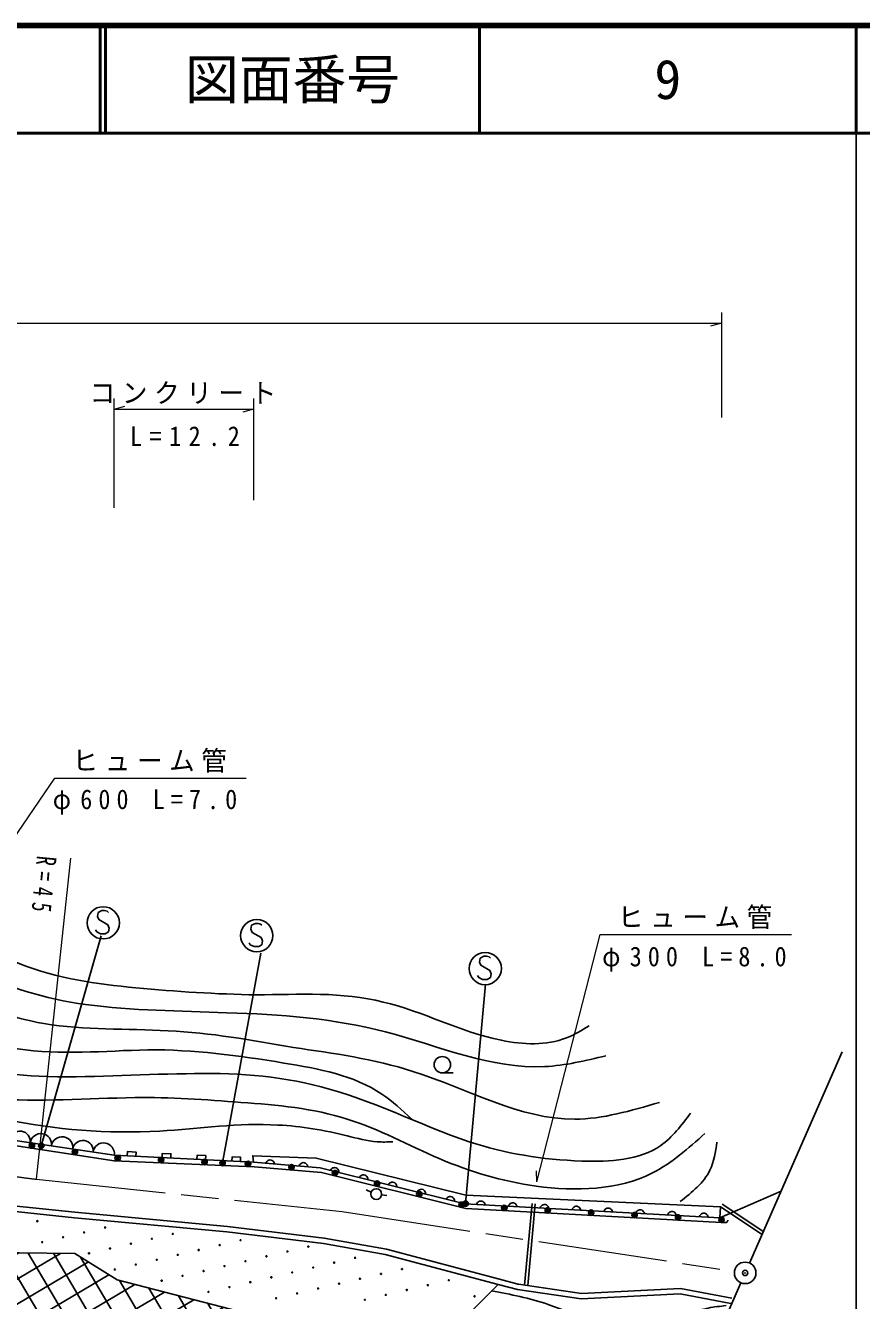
# Model space of a CAD drawing. Units: millimetres, scale not verified. Extents: x 40000 to 680000, y 20000 to 380000.
# Drawn here: x 501800 to 579500, y 261542 to 380000 of the extents above; entities that cross this region are included whole.
import ezdxf
from ezdxf.enums import TextEntityAlignment as Align

# ---------------------------------------------------------------- set-up
doc = ezdxf.new("R2010")
doc.units = ezdxf.units.MM
doc.header["$LTSCALE"] = 1000
doc.header["$PDMODE"] = 32
doc.header["$PDSIZE"] = 500
doc.linetypes.add('CHAIN', pattern=[18.5, 12, -1.5, 3.5, -1.5])
for name, color, linetype, lineweight in [('M-BGD', 7, 'Continuous', 25), ('M-BMK', 2, 'CHAIN', 13), ('M-BMK-SRVR', 3, 'Continuous', 25), ('M-STR-HTXT', 7, 'Continuous', 13), ('M-STR-STRC', 7, 'Continuous', 25), ('M-TTL', 2, 'Continuous', 140), ('M-TTL-BAND', 7, 'Continuous', 25), ('M-TTL-LINE', 7, 'Continuous', 50)]:
    doc.layers.add(name, color=color, linetype=linetype, lineweight=lineweight)
doc.layers.add('M-OTRS', color=6, linetype='Continuous')
doc.layers.add('M-TTL-TXT', color=7, linetype='Continuous')
doc.styles.add('ＭＳ ゴシック', font='')
doc.styles.get('ＭＳ ゴシック').set_extended_font_data('MS Gothic')

msp = doc.modelspace()

# ---------------------------------------------------------------- hatches: boundary and pattern name
at = {"layer": 'M-BGD'}
h = msp.add_hatch(dxfattribs=at)
h.set_pattern_fill('USER', color=256, style=0, pattern_type=2)
h.set_pattern_definition([(30.5124, (91506, 690786), (-1015.45, 1723.0384), []), (120.5124, (91506, 690786), (-1723.0384, -1015.45), [])])
h.paths.add_polyline_path([(543076, 260357), (535148, 259326), (521807, 260486), (510332, 263451), (506400, 265900), (496023, 266029), (493574, 263966), (487644, 264869), (481264, 268156), (490803, 261517), (498859, 260421), (506852, 258359), (537660, 256167), (540625, 257199)])

# ---------------------------------------------------------------- linework, layer by layer
for p, q in [((540541, 282686), (541541, 282686)), ((498377, 276762), (510039, 275035)), ((498924, 276206), (510043, 274531)), ((510039, 275035), (522996, 274387)), ((510043, 274531), (523063, 273951)), ((523063, 273951), (529315, 273435)), ((529315, 273435), (542721, 270083)), ((533939, 271620), (533476, 271809)), ((534896, 271358), (535391, 271286)), ((548175, 262952), (548879, 270548)), ((548474, 262925), (549178, 270520)), ((566395, 270238), (570256, 267685)), ((566561, 270488), (570421, 267935)), ((542721, 270083), (566473, 268794)), ((566473, 268794), (566772, 268778)), ((543076, 260357), (545719, 263039))]:
    msp.add_line(p, q, dxfattribs=at)
for points in [[(482371, 275525), (488019, 272999), (493159, 271138), (499390, 269965), (506348, 269237), (520511, 267935), (529493, 266842), (535240, 265831), (545719, 263039), (547539, 262554)], [(482576, 275981), (488206, 273463), (493291, 271622), (499462, 270460), (506397, 269734), (520564, 268432), (529566, 267337), (535348, 266320), (545847, 263522), (547668, 263037)], [(512058, 274934), (512078, 275333), (511279, 275373), (511259, 274974)], [(515297, 274772), (515317, 275171), (514518, 275211), (514498, 274812)], [(518537, 274610), (518557, 275009), (517758, 275049), (517738, 274650)], [(521776, 274448), (521796, 274847), (520997, 274887), (520977, 274488)], [(572022, 271713), (566323, 269230), (566395, 270238), (542712, 271318), (528818, 274773), (522915, 274989), (522996, 274387)], [(522996, 274387), (529187, 273883), (542640, 270526), (566323, 269230)], [(524943, 274228), (524919, 274327), (524877, 274410), (524804, 274497), (524728, 274551), (524635, 274591), (524507, 274601), (524409, 274577), (524326, 274535), (524239, 274462), (524185, 274386), (524145, 274293)], [(528038, 273976), (528014, 274075), (527973, 274158), (527899, 274245), (527824, 274299), (527730, 274339), (527603, 274349), (527505, 274325), (527421, 274283), (527335, 274210), (527280, 274134), (527241, 274041)], [(530921, 273450), (530913, 273551), (530886, 273640), (530827, 273737), (530761, 273803), (530676, 273858), (530552, 273889), (530451, 273881), (530362, 273854), (530265, 273795), (530199, 273729), (530144, 273644)], [(533611, 272779), (533603, 272880), (533576, 272969), (533518, 273066), (533452, 273132), (533366, 273186), (533242, 273217), (533141, 273209), (533052, 273182), (532955, 273124), (532889, 273058), (532835, 272973)], [(536302, 272107), (536294, 272208), (536267, 272298), (536208, 272395), (536142, 272461), (536057, 272515), (535933, 272546), (535832, 272538), (535743, 272511), (535646, 272453), (535580, 272387), (535525, 272301)], [(538992, 271436), (538984, 271537), (538957, 271626), (538899, 271723), (538833, 271789), (538747, 271843), (538623, 271874), (538522, 271867), (538433, 271839), (538336, 271781), (538270, 271715), (538216, 271630)], [(541683, 270765), (541675, 270866), (541648, 270955), (541589, 271052), (541523, 271118), (541438, 271172), (541314, 271203), (541213, 271195), (541124, 271168), (541027, 271110), (540961, 271044), (540906, 270958)], [(544519, 270423), (544493, 270521), (544449, 270603), (544374, 270687), (544296, 270740), (544202, 270777), (544074, 270784), (543977, 270757), (543894, 270714), (543810, 270638), (543758, 270561), (543721, 270467)], [(547480, 270261), (547453, 270359), (547410, 270441), (547334, 270525), (547257, 270578), (547163, 270615), (547035, 270622), (546937, 270595), (546855, 270552), (546770, 270476), (546718, 270399), (546681, 270305)], [(550440, 270099), (550414, 270197), (550370, 270279), (550294, 270363), (550217, 270416), (550123, 270453), (549995, 270460), (549898, 270433), (549815, 270390), (549731, 270314), (549679, 270237), (549641, 270143)], [(553401, 269937), (553374, 270035), (553330, 270117), (553255, 270201), (553178, 270254), (553084, 270291), (552956, 270298), (552858, 270271), (552776, 270228), (552691, 270152), (552639, 270075), (552602, 269981)], [(556361, 269775), (556334, 269873), (556291, 269955), (556215, 270039), (556138, 270092), (556044, 270129), (555916, 270136), (555819, 270109), (555736, 270066), (555652, 269990), (555600, 269913), (555562, 269819)], [(559322, 269613), (559295, 269711), (559251, 269793), (559176, 269877), (559099, 269930), (559004, 269967), (558877, 269974), (558779, 269947), (558697, 269904), (558612, 269828), (558560, 269751), (558523, 269657)], [(562282, 269451), (562255, 269549), (562212, 269631), (562136, 269715), (562059, 269768), (561965, 269805), (561837, 269812), (561739, 269785), (561657, 269742), (561573, 269666), (561520, 269589), (561483, 269495)], [(565242, 269289), (565216, 269387), (565172, 269469), (565097, 269553), (565019, 269606), (564925, 269643), (564798, 269650), (564700, 269623), (564617, 269580), (564533, 269504), (564481, 269427), (564444, 269333)], [(567085, 269011), (567083, 268971), (567060, 268913), (567027, 268864), (566975, 268817), (566923, 268790), (566852, 268774), (566772, 268778)], [(547610, 263049), (553472, 262206), (562667, 262651), (567458, 261750)], [(547539, 262554), (553448, 261704), (562632, 262149), (567366, 261259)]]:
    msp.add_lwpolyline(points, dxfattribs=at)
msp.add_lwpolyline([(543076, 260357), (535148, 259326), (521807, 260486), (510332, 263451), (506400, 265900), (496023, 266029), (493574, 263966), (487644, 264869), (481264, 268156), (490803, 261517), (498859, 260421), (506852, 258359), (537660, 256167), (540625, 257199)], close=True, dxfattribs=at)
for centre, radius in [((540541, 283446), 760), ((502392, 275937), 250), ((502392, 275937), 150), ((502392, 275937), 50), ((506390, 275334), 250), ((506390, 275334), 150), ((506390, 275334), 50), ((510365, 274767), 250), ((510365, 274767), 150), ((514404, 274587), 250), ((510365, 274767), 50), ((514404, 274587), 150), ((514404, 274587), 50), ((518443, 274407), 250), ((518443, 274407), 150), ((518443, 274407), 50), ((522481, 274227), 250), ((522481, 274227), 150), ((522481, 274227), 50), ((526522, 273916), 250), ((526522, 273916), 150), ((526522, 273916), 50), ((530559, 273382), 250), ((530559, 273382), 150), ((530559, 273382), 50), ((534481, 272401), 250), ((534481, 272401), 150), ((534402, 271431), 500), ((534481, 272401), 50), ((538403, 271421), 250), ((538403, 271421), 150), ((538403, 271421), 50), ((542325, 270440), 250), ((542325, 270440), 150), ((542325, 270440), 50), ((546302, 270139), 250), ((546302, 270139), 150), ((546302, 270139), 50), ((550339, 269920), 250), ((502904, 268911), 50), ((550339, 269920), 150), ((550339, 269920), 50), ((554375, 269701), 250), ((554375, 269701), 150), ((554375, 269701), 50), ((558412, 269482), 250), ((558412, 269482), 150), ((558412, 269482), 50), ((562449, 269263), 250), ((562449, 269263), 150), ((562449, 269263), 50), ((566486, 269044), 250), ((566486, 269044), 150), ((566486, 269044), 50), ((507252, 267868), 50), ((509201, 268321), 50), ((515498, 267731), 50), ((503356, 266963), 50), ((505304, 267416), 50), ((511601, 266825), 50), ((513549, 267278), 50), ((519846, 266688), 50), ((521794, 267140), 50), ((528091, 266550), 50), ((507705, 265920), 50), ((509653, 266373), 50), ((514002, 265330), 50), ((515950, 265782), 50), ((517898, 266235), 50), ((524195, 265645), 50), ((526143, 266097), 50), ((532440, 265507), 50), ((510106, 264425), 50), ((512054, 264877), 50), ((518351, 264287), 50), ((520299, 264739), 50), ((522247, 265192), 50), ((526596, 264149), 50), ((528544, 264602), 50), ((530492, 265054), 50), ((536789, 264464), 50), ((514455, 263382), 50), ((516403, 263834), 50), ((522700, 263244), 50), ((524648, 263697), 50), ((530945, 263106), 50), ((532893, 263559), 50), ((534841, 264011), 50), ((539190, 262968), 50), ((541138, 263421), 50), ((518803, 262339), 50), ((520752, 262791), 50), ((525100, 261748), 50), ((527048, 262201), 50), ((528997, 262654), 50), ((535294, 262063), 50), ((537242, 262516), 50), ((543539, 261926), 50), ((533345, 261611), 50)]:
    msp.add_circle(centre, radius, dxfattribs=at)
for centre, radius in [((501295, 276330), 950), ((503224, 276044), 1000), ((505202, 275751), 1000), ((507131, 275465), 950), ((509060, 275180), 1000)]:
    msp.add_arc(centre, radius, 351.57303, 171.57303, dxfattribs=at)
for points, knots in [([(441177, 339822), (444201, 337479), (447225, 335135), (450170, 332605), (452479, 330623), (454740, 328526), (456277, 325943), (457975, 323091), (458792, 319647), (460607, 316950), (462958, 313433), (466990, 311184), (470267, 308290), (472822, 306024), (475018, 303443), (476929, 300628), (479013, 297710), (480733, 294545), (483036, 291746), (485422, 288844), (488448, 286375), (491850, 284828), (495316, 283211), (499208, 282551), (503064, 282385), (507673, 282180), (512164, 282581), (516721, 282607), (520964, 282721), (525232, 282489), (529267, 281386), (533967, 280209), (538337, 277899), (543035, 276279), (546374, 275202), (549803, 274619), (553514, 274502), (556122, 274420), (558869, 274568), (560842, 275946), (561922, 276699), (562770, 277821), (563618, 278943)], [0, 0, 0, 0, 1, 1, 1, 2, 2, 2, 3, 3, 3, 4, 4, 4, 5, 5, 5, 6, 6, 6, 7, 7, 7, 8, 8, 8, 9, 9, 9, 10, 10, 10, 11, 11, 11, 12, 12, 12, 13, 13, 13, 14, 14, 14, 14]), ([(436202, 338553), (437051, 337168), (437899, 335782), (438931, 334551), (440786, 332337), (443234, 330624), (445116, 328412), (447562, 325535), (449050, 321813), (451619, 319134), (453670, 317004), (456333, 315470), (458930, 313852), (462184, 311787), (465393, 309642), (467904, 306847), (470059, 304535), (471712, 301754), (473344, 298964), (475165, 295929), (476983, 292951), (479229, 290192), (481599, 287241), (484498, 284612), (487854, 282941), (491151, 281279), (494903, 280529), (498624, 280277), (503116, 279975), (507514, 280333), (511948, 280388), (515251, 280434), (518528, 280218), (521829, 279943), (525178, 279714), (528558, 279412), (531711, 278389), (534644, 277468), (537383, 275983), (540261, 274725), (543129, 273506), (546093, 272608), (549254, 272171), (552933, 271663), (556880, 271778), (560067, 273393), (561855, 274299), (563403, 275678), (564952, 277057)], [0, 0, 0, 0, 1, 1, 1, 2, 2, 2, 3, 3, 3, 4, 4, 4, 5, 5, 5, 6, 6, 6, 7, 7, 7, 8, 8, 8, 9, 9, 9, 10, 10, 10, 11, 11, 11, 12, 12, 12, 13, 13, 13, 14, 14, 14, 15, 15, 15, 16, 16, 16, 16]), ([(469309, 325910), (470167, 324270), (471026, 322630), (472085, 321135), (474030, 318390), (476652, 316132), (478858, 313585), (481926, 310043), (484189, 305941), (486963, 302038), (489692, 298315), (492825, 294765), (496733, 292489), (499923, 290600), (503659, 289568), (507392, 289047), (511776, 288432), (516134, 288498), (520494, 288270), (525476, 288160), (530398, 287760), (535261, 286494), (540217, 285203), (545112, 283015), (550071, 283274), (551952, 283372), (553843, 283822), (555733, 284273)], [0, 0, 0, 0, 1, 1, 1, 2, 2, 2, 3, 3, 3, 4, 4, 4, 5, 5, 5, 6, 6, 6, 7, 7, 7, 8, 8, 8, 9, 9, 9, 9]), ([(464422, 325465), (465200, 323155), (465979, 320845), (467198, 318804), (469076, 315659), (472000, 313152), (474304, 310254), (476806, 307107), (478576, 303498), (480744, 300039), (483306, 296139), (486301, 292470), (490070, 289713), (493298, 287304), (497126, 285558), (501062, 284939), (505041, 284295), (509102, 284751), (513165, 284828), (517421, 284869), (521551, 284307), (525822, 283607), (529030, 283081), (532317, 282476), (534927, 280720), (535917, 280053), (536810, 279221), (537702, 278388)], [0, 0, 0, 0, 1, 1, 1, 2, 2, 2, 3, 3, 3, 4, 4, 4, 5, 5, 5, 6, 6, 6, 7, 7, 7, 8, 8, 8, 9, 9, 9, 9]), ([(467421, 325243), (468331, 323191), (469242, 321139), (470529, 319359), (472171, 317090), (474426, 315263), (476303, 313141), (477605, 311669), (478726, 310055), (479745, 308367), (481840, 305035), (483502, 301446), (485852, 298263), (488099, 295230), (491004, 292633), (494290, 290713), (497128, 289019), (500279, 287831), (503506, 287271), (507322, 286625), (511203, 286815), (515053, 286605), (518989, 286414), (522850, 285739), (526711, 285050), (530441, 284503), (534165, 283992), (537814, 282830), (542866, 281221), (547775, 278363), (552846, 278388), (555445, 278401), (558087, 279172), (560729, 279943)], [0, 0, 0, 0, 1, 1, 1, 2, 2, 2, 3, 3, 3, 4, 4, 4, 5, 5, 5, 6, 6, 6, 7, 7, 7, 8, 8, 8, 9, 9, 9, 10, 10, 10, 11, 11, 11, 11]), ([(471641, 325243), (472558, 323802), (473475, 322360), (474528, 321024), (476761, 318190), (479603, 315829), (481856, 313030), (484683, 309516), (486582, 305311), (489406, 301705), (492524, 297818), (496670, 294610), (501286, 292822), (504688, 291479), (508384, 290941), (512056, 290602), (515824, 290239), (519521, 290007), (523271, 289936), (527236, 289973), (531245, 290243), (535040, 289269), (538729, 288418), (542155, 286495), (546032, 285716), (548060, 285309), (550211, 285215), (552070, 285938), (552804, 286224), (553492, 286636), (554180, 287049)], [0, 0, 0, 0, 1, 1, 1, 2, 2, 2, 3, 3, 3, 4, 4, 4, 5, 5, 5, 6, 6, 6, 7, 7, 7, 8, 8, 8, 9, 9, 9, 10, 10, 10, 10]), ([(486739, 282281), (491062, 280806), (495385, 279332), (499841, 278395), (504561, 277402), (509431, 277013), (514275, 277284), (517957, 277491), (521624, 278078), (525267, 277840), (527429, 277739), (529583, 277369), (531707, 276840), (532629, 276611), (533546, 276351), (534483, 276285), (534960, 276252), (535443, 276268), (535926, 276285)], [0, 0, 0, 0, 1, 1, 1, 2, 2, 2, 3, 3, 3, 4, 4, 4, 5, 5, 5, 6, 6, 6, 6]), ([(562653, 270733), (563752, 271609), (564851, 272486), (565414, 273656), (565789, 274435), (565926, 275344), (566063, 276254)], [0, 0, 0, 0, 1, 1, 1, 2, 2, 2, 2]), ([(545123, 262435), (546879, 262105), (548635, 261774), (550381, 261175), (553070, 260252), (555734, 258690), (558375, 258843), (560649, 258976), (562906, 260379), (565259, 260842), (565811, 260950), (566368, 261007), (566925, 261064)], [0, 0, 0, 0, 1, 1, 1, 2, 2, 2, 3, 3, 3, 4, 4, 4, 4])]:
    msp.add_open_spline(points, degree=3, knots=knots, dxfattribs=at)
at = {"layer": 'M-BMK'}
for p, q in [((502838, 272810), (531228, 269799)), ((531228, 269799), (567698, 264257))]:
    msp.add_line(p, q, dxfattribs=at)
msp.add_arc((507584, 317559), 45000, 227.79684, 263.94618, dxfattribs=at)
at = {"layer": 'M-BMK-SRVR'}
for p, q in [((569088, 265022), (577693, 284648)), ((555637, 234343), (568285, 263190))]:
    msp.add_line(p, q, dxfattribs=at)
msp.add_circle((568687, 264106), 1000, dxfattribs=at)
at = {"layer": 'M-OTRS'}
msp.add_point((568687, 264106), dxfattribs=at)
at = {"layer": 'M-STR-HTXT'}
for p, q in [((566473, 353340), (566473, 343593)), ((400340, 352340), (566473, 352340)), ((566473, 352340), (565473, 352060)), ((510039, 335180), (510039, 345340)), ((522996, 345340), (522996, 335886)), ((510039, 344340), (511039, 344620)), ((510039, 344340), (522996, 344340)), ((522996, 344340), (521996, 344060)), ((502838, 272810), (506002, 302642)), ((549314, 272560), (549291, 273598))]:
    msp.add_line(p, q, dxfattribs=at)
for points in [[(486446, 283561), (504520, 310084), (522321, 310084)], [(549314, 272560), (555208, 295546), (573008, 295546)]]:
    msp.add_lwpolyline(points, dxfattribs=at)
at = {"layer": 'M-STR-STRC'}
for p, q in [((508833, 295426), (503269, 275924)), ((520123, 274319), (523680, 293821)), ((544547, 290932), (542701, 270547))]:
    msp.add_line(p, q, dxfattribs=at)
for points in [[(509504, 297590), (509384, 297710), (509144, 297770), (508904, 297770), (508544, 297590), (508484, 297230), (508604, 296930), (509444, 296450), (509564, 296150), (509504, 295790), (509204, 295610), (508784, 295610), (508424, 295790), (508304, 295970)], [(523774, 296401), (523654, 296521), (523414, 296581), (523174, 296581), (522814, 296401), (522754, 296041), (522874, 295741), (523714, 295261), (523834, 294961), (523774, 294601), (523474, 294421), (523054, 294421), (522694, 294601), (522574, 294781)], [(545010, 293343), (544890, 293463), (544650, 293523), (544410, 293523), (544050, 293343), (543990, 292983), (544110, 292683), (544950, 292203), (545070, 291903), (545010, 291543), (544710, 291363), (544290, 291363), (543930, 291543), (543810, 291723)]]:
    msp.add_lwpolyline(points, dxfattribs=at)
for centre, radius in [((509024, 296630), 1500), ((523294, 295441), 1500), ((544530, 292383), 1500), ((503269, 275924), 250), ((503269, 275924), 150), ((503269, 275924), 50), ((520123, 274319), 250), ((520123, 274319), 150), ((520123, 274319), 50), ((542701, 270547), 250), ((542701, 270547), 150), ((542701, 270547), 50)]:
    msp.add_circle(centre, radius, dxfattribs=at)
at = {"layer": 'M-TTL'}
msp.add_line((680000, 380000), (40000, 380000), dxfattribs=at)
at = {"layer": 'M-TTL-BAND'}
msp.add_line((579000, 20000), (579000, 370000), dxfattribs=at)
at = {"layer": 'M-TTL-LINE'}
for p, q in [((508747, 380000), (508747, 370000)), ((509247, 380000), (509247, 370000)), ((543997, 380000), (543997, 370000)), ((579000, 380000), (579000, 370000)), ((40000, 370000), (680000, 370000))]:
    msp.add_line(p, q, dxfattribs=at)

# ---------------------------------------------------------------- texts
at = {"layer": 'M-STR-HTXT', "char_height": 1833, "attachment_point": 7, "style": 'ＭＳ ゴシック'}
for s, insert in [('\\T1.26;\\W0.95;コンクリート', (507767, 344840)), ('\\T1.62;\\W0.9;L=12.2', (511507, 340904)), ('\\T1.26;\\W0.95;ヒューム管', (506170, 310584)), ('\\T1.5;\\W0.9;φ600\\~L=7.0', (504329, 306693)), ('\\T1.26;\\W0.95;ヒューム管', (556858, 296046)), ('\\T1.5;\\W0.9;φ300\\~L=8.0', (555393, 292089))]:
    msp.add_mtext(s, dxfattribs=dict(at, insert=insert))
at = {"layer": 'M-STR-HTXT', "insert": (502841, 302912), "char_height": 1833, "attachment_point": 7, "rotation": 264.5, "style": 'ＭＳ ゴシック'}
msp.add_mtext('\\T1.65;\\W0.7;R=45', dxfattribs=at)
at = {"layer": 'M-TTL-TXT', "style": 'ＭＳ ゴシック'}
for s, p in [('図面番号', (526622, 375000)), ('9', (561497, 375000))]:
    msp.add_text(s, height=3666, dxfattribs=at).set_placement(p, align=Align.MIDDLE_CENTER)

doc.saveas('drawing.dxf')
